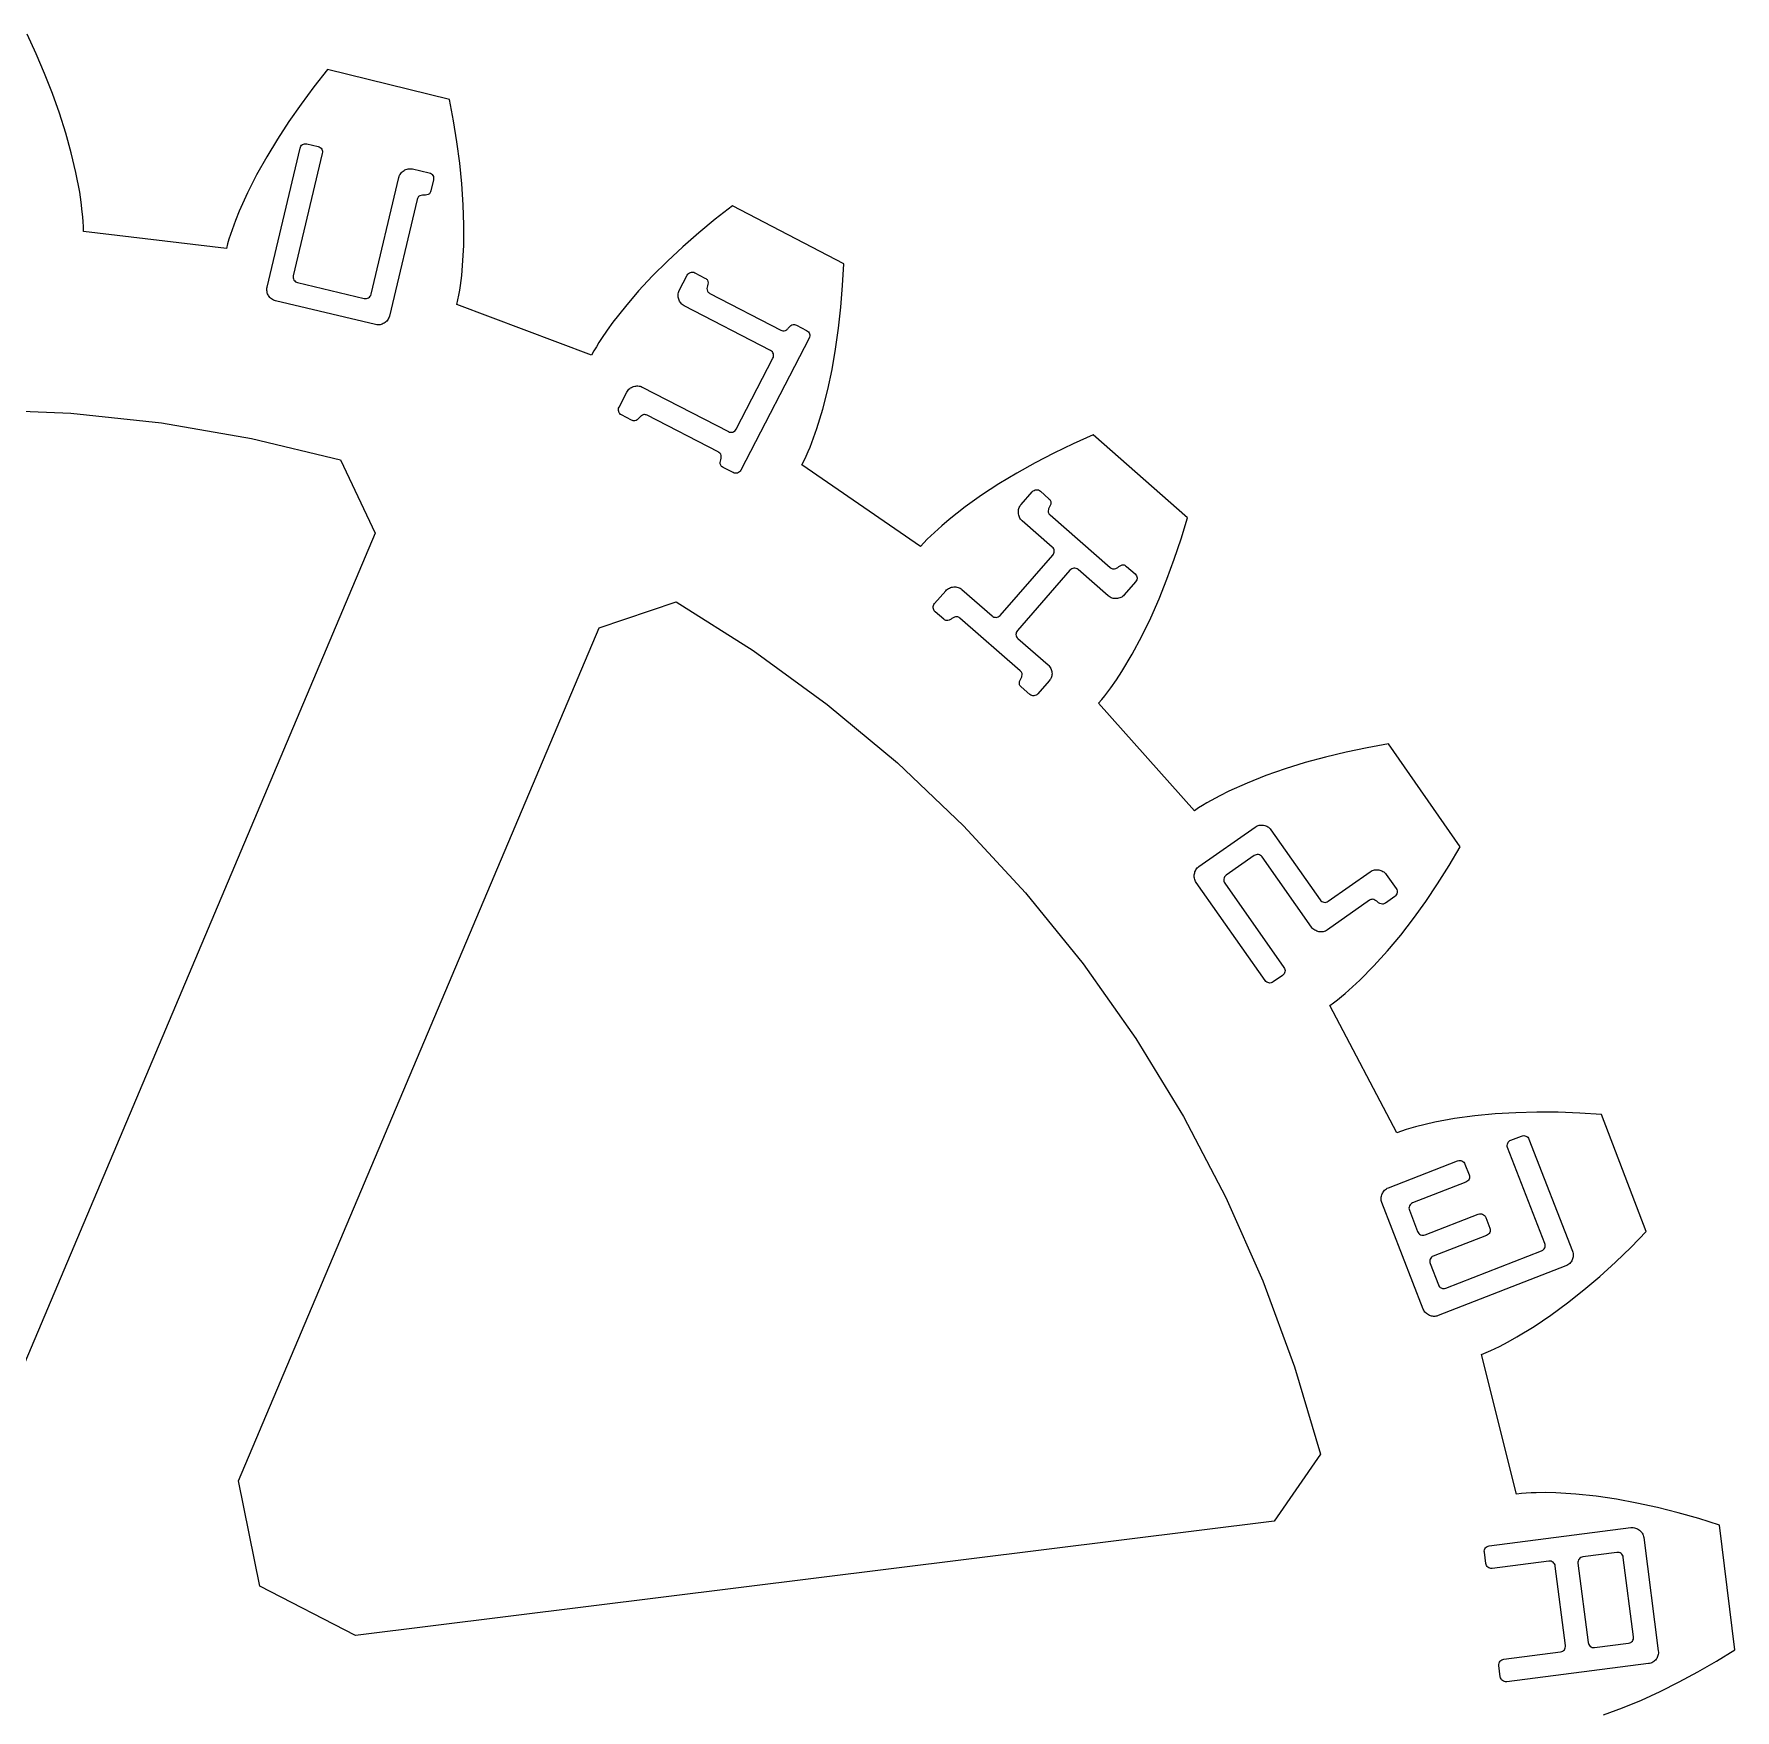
# Model space of a CAD drawing. Extents: x 6 to 255, y 30 to 363.
# Drawn here: x 48.7 to 88.7, y 73.45 to 112.86 of the extents above; entities that cross this region are included whole.
import ezdxf

# ---------------------------------------------------------------- set-up
doc = ezdxf.new("R2010")
doc.units = 0
doc.layers.add('Cut', color=7, linetype='CONTINUOUS')
doc.layers.add('Engrave', color=7, linetype='CONTINUOUS')

msp = doc.modelspace()

# ---------------------------------------------------------------- linework, layer by layer
at = {"layer": 'Cut', "color": 7}
for p, q in [((48.753254, 112.393195), (48.539571, 112.857979)), ((48.952061, 111.92751), (48.753254, 112.393195)), ((55.602447, 112.019926), (55.285528, 111.618256)), ((58.470044, 111.321624), (55.602447, 112.019926)), ((49.134188, 111.462275), (48.952061, 111.92751)), ((55.285528, 111.618256), (54.983937, 111.212077)), ((49.300535, 110.996138), (49.134188, 111.462275)), ((54.983937, 111.212077), (54.697674, 110.802291)), ((58.566517, 110.818972), (58.470044, 111.321624)), ((49.449305, 110.530452), (49.300535, 110.996138)), ((54.697674, 110.802291), (54.427187, 110.387998)), ((58.647662, 110.319926), (58.566517, 110.818972)), ((49.579588, 110.064767), (49.449305, 110.530452)), ((54.427187, 110.387998), (54.173834, 109.970097)), ((49.689585, 109.600434), (49.579588, 110.064767)), ((58.713479, 109.824036), (58.647662, 110.319926)), ((49.777493, 109.136551), (49.689585, 109.600434)), ((54.173834, 109.970097), (53.93806, 109.54814)), ((58.76307, 109.332203), (58.713479, 109.824036)), ((53.93806, 109.54814), (53.722574, 109.121675)), ((58.795979, 108.843977), (58.76307, 109.332203)), ((49.812205, 108.905286), (49.777493, 109.136551)), ((49.839254, 108.674472), (49.812205, 108.905286)), ((53.722574, 109.121675), (53.528275, 108.691603)), ((58.811305, 108.361161), (58.795979, 108.843977)), ((65.127163, 108.817831), (64.723238, 108.503617)), ((67.744109, 107.453683), (65.127163, 108.817831)), ((49.849617, 108.559065), (49.839254, 108.674472)), ((49.858181, 108.444108), (49.849617, 108.559065)), ((49.863143, 108.329152), (49.858181, 108.444108)), ((53.440367, 108.474764), (53.360124, 108.256572)), ((53.528275, 108.691603), (53.440367, 108.474764)), ((64.723238, 108.503617), (64.333289, 108.181739)), ((49.865451, 108.214646), (49.863143, 108.329152)), ((53.227134, 107.815681), (49.865451, 108.214646)), ((53.287995, 108.037028), (53.255986, 107.92658)), ((53.322707, 108.147026), (53.287995, 108.037028)), ((53.360124, 108.256572), (53.322707, 108.147026)), ((58.806805, 107.883754), (58.811305, 108.361161)), ((64.333289, 108.181739), (63.957313, 107.851747)), ((53.255986, 107.92658), (53.227134, 107.815681)), ((58.781561, 107.412208), (58.806805, 107.883754)), ((63.957313, 107.851747), (63.595314, 107.514542)), ((58.759472, 107.17959), (58.781561, 107.412208)), ((63.595314, 107.514542), (63.249092, 107.169673)), ((67.717513, 106.942466), (67.744109, 107.453683)), ((58.693667, 106.720667), (58.713494, 106.834271)), ((58.713494, 106.834271), (58.73062, 106.948776)), ((58.73062, 106.948776), (58.759472, 107.17959)), ((62.919552, 106.815788), (62.608043, 106.453788)), ((63.249092, 107.169673), (62.919552, 106.815788)), ((67.67694, 106.438461), (67.717513, 106.942466)), ((58.645883, 106.496164), (58.671578, 106.607964)), ((61.814619, 105.304225), (58.645883, 106.496164)), ((58.671578, 106.607964), (58.693667, 106.720667)), ((62.608043, 106.453788), (62.31682, 106.082772)), ((67.622392, 105.941219), (67.67694, 106.438461)), ((62.31682, 106.082772), (62.179324, 105.892982)), ((61.98683, 105.603111), (61.926871, 105.504384)), ((62.049041, 105.700486), (61.98683, 105.603111)), ((62.179324, 105.892982), (62.049041, 105.700486)), ((67.552968, 105.45164), (67.622392, 105.941219)), ((61.869167, 105.405206), (61.814619, 105.304225)), ((61.926871, 105.504384), (61.869167, 105.405206)), ((67.467765, 104.970176), (67.552968, 105.45164)), ((67.366784, 104.497728), (67.467765, 104.970176)), ((67.248672, 104.034747), (67.366784, 104.497728)), ((47.418932, 104.026702), (49.566137, 103.940597)), ((67.111176, 103.583037), (67.248672, 104.034747)), ((49.566137, 103.940597), (51.702519, 103.714291)), ((51.702519, 103.714291), (53.819519, 103.349137)), ((53.819519, 103.349137), (55.908118, 102.845583)), ((66.950686, 103.145301), (67.034086, 103.36214)), ((67.034086, 103.36214), (67.111176, 103.583037)), ((73.141198, 103.221038), (72.68543, 103.001494)), ((73.608234, 103.429763), (73.141198, 103.221038)), ((75.823061, 101.478211), (73.608234, 103.429763)), ((55.908118, 102.845583), (56.728139, 101.118083)), ((66.759994, 102.726049), (66.811387, 102.828382)), ((66.811387, 102.828382), (66.860526, 102.932519)), ((66.860526, 102.932519), (66.906508, 103.038459)), ((66.906508, 103.038459), (66.950686, 103.145301)), ((72.68543, 103.001494), (72.241382, 102.771581)), ((69.551404, 100.810561), (66.759994, 102.726049)), ((71.809508, 102.530398), (71.390705, 102.278396)), ((72.241382, 102.771581), (71.809508, 102.530398)), ((70.98588, 102.014222), (70.596831, 101.736974)), ((71.390705, 102.278396), (70.98588, 102.014222)), ((70.596831, 101.736974), (70.224913, 101.446203)), ((70.046845, 101.295181), (69.874184, 101.139201)), ((70.224913, 101.446203), (70.046845, 101.295181)), ((75.674744, 100.988632), (75.823061, 101.478211)), ((56.728139, 101.118083), (48.250227, 81.066997)), ((69.628494, 100.895314), (69.551404, 100.810561)), ((69.708286, 100.978263), (69.628494, 100.895314)), ((69.790334, 101.059408), (69.708286, 100.978263)), ((69.874184, 101.139201), (69.790334, 101.059408)), ((75.514707, 100.508971), (75.674744, 100.988632)), ((75.342499, 100.039228), (75.514707, 100.508971)), ((75.158118, 99.580304), (75.342499, 100.039228)), ((61.989531, 98.893341), (63.800432, 99.508696)), ((63.800432, 99.508696), (65.616742, 98.360936)), ((74.960663, 99.133102), (75.158118, 99.580304)), ((53.512071, 78.842255), (61.989531, 98.893341)), ((74.749233, 98.698522), (74.960663, 99.133102)), ((74.523829, 98.277466), (74.749233, 98.698522)), ((65.616742, 98.360936), (67.353709, 97.096868)), ((74.281744, 97.872189), (74.523829, 98.277466)), ((74.021628, 97.485395), (74.154616, 97.676087)), ((74.154616, 97.676087), (74.281744, 97.872189)), ((73.736265, 97.123846), (73.81065, 97.210852)), ((73.81065, 97.210852), (73.882779, 97.300563)), ((73.882779, 97.300563), (73.953104, 97.392077)), ((73.953104, 97.392077), (74.021628, 97.485395)), ((67.353709, 97.096868), (69.004571, 95.7219)), ((75.988057, 94.59616), (73.736265, 97.123846)), ((80.050747, 96.077068), (79.555309, 95.973382)), ((80.553851, 96.168132), (80.050747, 96.077068)), ((82.237172, 93.74323), (80.553851, 96.168132)), ((69.004571, 95.7219), (70.561668, 94.241895)), ((78.59193, 95.725437), (78.125344, 95.580727)), ((79.068887, 95.856172), (78.59193, 95.725437)), ((79.555309, 95.973382), (79.068887, 95.856172)), ((77.225078, 95.245325), (76.794104, 95.051928)), ((77.669123, 95.421141), (77.225078, 95.245325)), ((78.125344, 95.580727), (77.669123, 95.421141)), ((76.379811, 94.837793), (76.27928, 94.780541)), ((76.584929, 94.947791), (76.379811, 94.837793)), ((76.794104, 95.051928), (76.584929, 94.947791)), ((76.083178, 94.659724), (75.988057, 94.59616)), ((76.180554, 94.721485), (76.083178, 94.659724)), ((76.27928, 94.780541), (76.180554, 94.721485)), ((70.561668, 94.241895), (72.018683, 92.662711)), ((81.976154, 93.303691), (82.237172, 93.74323)), ((81.70612, 92.875873), (81.976154, 93.303691)), ((81.426168, 92.461129), (81.70612, 92.875873)), ((72.018683, 92.662711), (73.369756, 90.992464)), ((81.137197, 92.059909), (81.426168, 92.461129)), ((80.838311, 91.673115), (81.137197, 92.059909)), ((80.529507, 91.301197), (80.838311, 91.673115)), ((80.209433, 90.94641), (80.529507, 91.301197)), ((73.369756, 90.992464), (74.60813, 89.237014)), ((79.87809, 90.611008), (80.209433, 90.94641)), ((79.532769, 90.297245), (79.707232, 90.450971)), ((79.707232, 90.450971), (79.87809, 90.611008)), ((79.168966, 90.015039), (79.262284, 90.081758)), ((80.750404, 87.021217), (79.168966, 90.015039)), ((79.262284, 90.081758), (79.353798, 90.151183)), ((79.353798, 90.151183), (79.443508, 90.223313)), ((79.443508, 90.223313), (79.532769, 90.297245)), ((74.60813, 89.237014), (75.729292, 87.404474)), ((75.729292, 87.404474), (76.728284, 85.502062)), ((81.413995, 87.220474), (81.189041, 87.162771)), ((81.642557, 87.271415), (81.413995, 87.220474)), ((82.106438, 87.356168), (81.642557, 87.271415)), ((82.580239, 87.420634), (82.106438, 87.356168)), ((83.061252, 87.466615), (82.580239, 87.420634)), ((83.549027, 87.495467), (83.061252, 87.466615)), ((84.043565, 87.508092), (83.549027, 87.495467)), ((84.543963, 87.50493), (84.043565, 87.508092)), ((85.049319, 87.487342), (84.543963, 87.50493)), ((85.559636, 87.455335), (85.049319, 87.487342)), ((86.614079, 84.698186), (85.559636, 87.455335)), ((80.858148, 87.060887), (80.750404, 87.021217)), ((80.967245, 87.097404), (80.858148, 87.060887)), ((81.077692, 87.131214), (80.967245, 87.097404)), ((81.189041, 87.162771), (81.077692, 87.131214)), ((76.728284, 85.502062), (77.600601, 83.538788)), ((86.255234, 84.333483), (86.614079, 84.698186)), ((85.890531, 83.983204), (86.255234, 84.333483)), ((85.143088, 83.326826), (85.519966, 83.647351)), ((85.519966, 83.647351), (85.890531, 83.983204)), ((77.600601, 83.538788), (78.342632, 81.522769)), ((84.760352, 83.022529), (85.143088, 83.326826)), ((84.371303, 82.735814), (84.760352, 83.022529)), ((83.573371, 82.221442), (83.975944, 82.468033)), ((83.975944, 82.468033), (84.371303, 82.735814)), ((83.059, 81.949153), (83.163136, 81.999644)), ((83.163136, 81.999644), (83.369606, 82.106935)), ((83.369606, 82.106935), (83.573371, 82.221442)), ((82.74253, 81.812557), (82.848922, 81.854932)), ((83.561651, 78.527512), (82.74253, 81.812557)), ((82.848922, 81.854932), (82.954411, 81.900915)), ((82.954411, 81.900915), (83.059, 81.949153)), ((78.342632, 81.522769), (78.951225, 79.462122)), ((78.951225, 79.462122), (77.864775, 77.887895)), ((54.015175, 76.36461), (53.512071, 78.842255)), ((83.675706, 78.540138), (83.561651, 78.527512)), ((83.790663, 78.549163), (83.675706, 78.540138)), ((83.90562, 78.555464), (83.790663, 78.549163)), ((84.021027, 78.559526), (83.90562, 78.555464)), ((84.253644, 78.561834), (84.021027, 78.559526)), ((84.487613, 78.556872), (84.253644, 78.561834)), ((84.95871, 78.52802), (84.487613, 78.556872)), ((85.433412, 78.477079), (84.95871, 78.52802)), ((85.911719, 78.406303), (85.433412, 78.477079)), ((86.392281, 78.317492), (85.911719, 78.406303)), ((86.875548, 78.211553), (86.392281, 78.317492)), ((87.36062, 78.089383), (86.875548, 78.211553)), ((87.847043, 77.950985), (87.36062, 78.089383)), ((77.864775, 77.887895), (56.261104, 75.204677)), ((88.335268, 77.797711), (87.847043, 77.950985)), ((88.699071, 74.868353), (88.335268, 77.797711)), ((56.261104, 75.204677), (54.015175, 76.36461)), ((88.263139, 74.600573), (88.699071, 74.868353)), ((87.825405, 74.347218), (88.263139, 74.600573)), ((86.94272, 73.888744), (87.384963, 74.110093)), ((87.384963, 74.110093), (87.825405, 74.347218)), ((86.051921, 73.499698), (86.498223, 73.685429)), ((86.498223, 73.685429), (86.94272, 73.888744)), ((85.603818, 73.3347), (86.051921, 73.499698))]:
    msp.add_line(p, q, dxfattribs=at)
at = {"layer": 'Engrave', "color": 5}
for p, q in [((54.183195, 106.906627), (54.959046, 110.174766)), ((55.481955, 110.050636), (54.799208, 107.174676)), ((55.120801, 110.274463), (55.382249, 110.212397)), ((57.604628, 109.684747), (57.996804, 109.591645)), ((57.996804, 109.591645), (57.996632, 109.591679)), ((56.629368, 106.740204), (57.281079, 109.485436)), ((58.096337, 109.429921), (58.034271, 109.168468)), ((57.71075, 108.969094), (57.059036, 106.223859)), ((64.241515, 107.243936), (64.480315, 107.12072)), ((54.898898, 107.012915), (56.467605, 106.640506)), ((63.875679, 106.827945), (64.060503, 107.186149)), ((56.73553, 106.024469), (54.382471, 106.583081)), ((66.021084, 105.418576), (63.991265, 106.465926)), ((64.595904, 106.758698), (66.26752, 105.896178)), ((66.629536, 106.011774), (66.868339, 105.888558)), ((66.926126, 105.707493), (65.324299, 102.60306)), ((66.868339, 105.888558), (66.868323, 105.888502)), ((65.216362, 103.565953), (66.078885, 105.237566)), ((62.458689, 104.081716), (62.643514, 104.439919)), ((63.005533, 104.555508), (65.035353, 103.508157)), ((62.755272, 103.77749), (62.516469, 103.900706)), ((64.788912, 103.03056), (63.117296, 103.893081)), ((65.143287, 102.545328), (64.904487, 102.668544)), ((71.911225, 101.792588), (72.176383, 102.096171)), ((72.365962, 102.108977), (72.56835, 101.932209)), ((72.645185, 100.794712), (71.936832, 101.413414)), ((72.593943, 101.553035), (74.010649, 100.315631)), ((71.420574, 99.188427), (72.657985, 100.605138)), ((73.062777, 100.251311), (71.825368, 98.8346)), ((73.960709, 99.645415), (73.252356, 100.264117)), ((74.389824, 100.341031), (74.592206, 100.164263)), ((74.592206, 100.164263), (74.59223, 100.164157)), ((69.878323, 99.464996), (70.143483, 99.768579)), ((70.522639, 99.794323), (71.230995, 99.175621)), ((74.605028, 99.974557), (74.33987, 99.670974)), ((70.093522, 99.098654), (69.891134, 99.275422)), ((71.889392, 97.886703), (70.472683, 99.124133)), ((71.838179, 98.645026), (72.546532, 98.026324)), ((72.572155, 97.647176), (72.306994, 97.343593)), ((72.117413, 97.330787), (71.915025, 97.507555)), ((76.095463, 93.284885), (77.414625, 94.211879)), ((77.788984, 94.14777), (78.947745, 92.498834)), ((77.393847, 93.540287), (76.73427, 93.07679)), ((78.739791, 91.858569), (77.581029, 93.507505)), ((77.652377, 90.601983), (76.030108, 92.910526)), ((76.701578, 92.889597), (78.092093, 90.910858)), ((79.134925, 92.46629), (80.124294, 93.161536)), ((80.498653, 93.097454), (80.730407, 92.767677)), ((80.103522, 92.488462), (79.114152, 91.79319)), ((80.697747, 92.577548), (80.477889, 92.423057)), ((80.730407, 92.767677), (80.730426, 92.76474)), ((78.059414, 90.723692), (77.839556, 90.569175)), ((83.429146, 86.849345), (83.679559, 86.946844)), ((83.853472, 86.871305), (84.875774, 84.241479)), ((84.228865, 84.421317), (83.35261, 86.675434)), ((80.548641, 85.728543), (82.176625, 86.3614)), ((82.350535, 86.285835), (82.448013, 86.035434)), ((82.371467, 85.861523), (81.11917, 85.374716)), ((81.369167, 82.87615), (80.395556, 85.380749)), ((81.042631, 85.200806), (81.237343, 84.69987)), ((81.411257, 84.622876), (82.663553, 85.109683)), ((82.837461, 85.034145), (82.934942, 84.783716)), ((82.858393, 84.609806), (81.606098, 84.122999)), ((81.898185, 83.371159), (84.152319, 84.247406)), ((84.875774, 84.241479), (84.87561, 84.239257)), ((81.529562, 83.949088), (81.724275, 83.448179)), ((84.722488, 83.891436), (81.71698, 82.723088)), ((82.921935, 77.312148), (86.253629, 77.739317)), ((86.554341, 77.506987), (86.896082, 74.841627)), ((82.839927, 76.89527), (82.805756, 77.161785)), ((84.322965, 76.94996), (82.990285, 76.779092)), ((84.712545, 74.968098), (84.473325, 76.83386)), ((85.006381, 76.902149), (85.245598, 75.036387)), ((85.922167, 77.155012), (85.122559, 77.052512)), ((86.072503, 77.03886), (86.07253, 77.038886)), ((86.311724, 75.173097), (86.072503, 77.03886)), ((83.263673, 74.646867), (84.596353, 74.817735)), ((85.39595, 74.920208), (86.195558, 75.022735)), ((86.896082, 74.841627), (86.896069, 74.84168)), ((83.181666, 74.22999), (83.147495, 74.496531)), ((86.66372, 74.540981), (83.332023, 74.113811))]:
    msp.add_line(p, q, dxfattribs=at)
for points in [[(54.959046, 110.174766), (54.96746, 110.21017), (54.986988, 110.2379), (55.01763, 110.257953)], [(55.01763, 110.257953), (55.048283, 110.278007), (55.082673, 110.28351), (55.120801, 110.274463)], [(55.382249, 110.212397), (55.420379, 110.203348), (55.44879, 110.183657), (55.467482, 110.153324)], [(55.467482, 110.153324), (55.486169, 110.122992), (55.490993, 110.088763), (55.481955, 110.050636)], [(57.32731, 109.580191), (57.348362, 109.608278), (57.374052, 109.631667), (57.404381, 109.650359)], [(57.404381, 109.650359), (57.433028, 109.668014), (57.464798, 109.680587), (57.499691, 109.68808)], [(57.499691, 109.68808), (57.534244, 109.694254), (57.569223, 109.693143), (57.604628, 109.684747)], [(57.996632, 109.591679), (58.034762, 109.582631), (58.063173, 109.56294), (58.081865, 109.532606)], [(57.281079, 109.485436), (57.289493, 109.520841), (57.304903, 109.552426), (57.32731, 109.580191)], [(58.081865, 109.532606), (58.100551, 109.502276), (58.105376, 109.468048), (58.096337, 109.429921)], [(57.747662, 109.033692), (57.730164, 109.020586), (57.71786, 108.999053), (57.71075, 108.969094)], [(57.803854, 109.061354), (57.782527, 109.056344), (57.763796, 109.047124), (57.747662, 109.033692)], [(57.87251, 109.068789), (57.848072, 109.068828), (57.825186, 109.066349), (57.803854, 109.061354)], [(57.941159, 109.076223), (57.919834, 109.071214), (57.896951, 109.068736), (57.87251, 109.068789)], [(57.999402, 109.103386), (57.981904, 109.09028), (57.96249, 109.081226), (57.941159, 109.076223)], [(58.034271, 109.168468), (58.027145, 109.13851), (58.015522, 109.116816), (57.999402, 109.103386)], [(64.060503, 107.186149), (64.07719, 107.218484), (64.102823, 107.240692), (64.137402, 107.252773)], [(64.137402, 107.252773), (64.171967, 107.264891), (64.206672, 107.261946), (64.241515, 107.243936)], [(54.181872, 106.801206), (54.174322, 106.836082), (54.174763, 106.871222), (54.183195, 106.906627)], [(54.219594, 106.705898), (54.200574, 106.734865), (54.188, 106.766634), (54.181872, 106.801206)], [(54.799208, 107.174676), (54.790795, 107.13927), (54.796457, 107.105559), (54.816195, 107.073545)], [(54.816195, 107.073545), (54.835933, 107.041532), (54.8635, 107.021322), (54.898898, 107.012915)], [(63.84903, 106.72594), (63.850088, 106.761604), (63.858971, 106.795606), (63.875679, 106.827945)], [(64.480315, 107.12072), (64.510165, 107.105321), (64.529666, 107.088173), (64.538817, 107.069274)], [(64.526937, 106.872255), (64.52535, 106.850991), (64.52916, 106.83091), (64.538367, 106.812012)], [(64.538129, 106.939713), (64.53095, 106.916645), (64.52722, 106.894159), (64.526937, 106.872255)], [(64.551173, 107.006211), (64.549586, 106.984947), (64.545238, 106.962781), (64.538129, 106.939713)], [(64.538367, 106.812012), (64.546922, 106.791889), (64.566101, 106.774118), (64.595904, 106.758698)], [(64.538817, 107.069274), (64.547372, 107.049152), (64.551491, 107.028131), (64.551173, 107.006211)], [(54.287719, 106.629309), (54.259632, 106.650361), (54.236924, 106.675891), (54.219594, 106.705898)], [(54.382471, 106.583081), (54.347066, 106.591477), (54.315482, 106.606887), (54.287719, 106.629309)], [(56.467605, 106.640506), (56.503009, 106.63211), (56.536559, 106.637093), (56.568252, 106.655455)], [(56.568252, 106.655455), (56.599944, 106.673826), (56.620316, 106.702076), (56.629368, 106.740204)], [(63.862762, 106.624359), (63.851332, 106.657075), (63.846755, 106.690936), (63.84903, 106.72594)], [(63.910437, 106.533617), (63.888242, 106.560811), (63.87235, 106.591058), (63.862762, 106.624359)], [(63.991265, 106.465926), (63.958927, 106.482613), (63.931985, 106.505176), (63.910437, 106.533617)], [(56.84095, 106.023146), (56.806075, 106.015597), (56.770935, 106.016038), (56.73553, 106.024469)], [(56.938261, 106.060495), (56.90793, 106.041806), (56.875493, 106.029357), (56.84095, 106.023146)], [(57.01485, 106.12862), (56.992435, 106.100856), (56.966905, 106.078148), (56.938261, 106.060495)], [(57.059036, 106.223859), (57.050622, 106.188454), (57.035894, 106.156708), (57.01485, 106.12862)], [(66.448527, 105.953973), (66.463167, 105.973198), (66.479333, 105.989268), (66.497025, 106.002183)], [(66.497025, 106.002183), (66.513482, 106.01573), (66.532378, 106.02488), (66.553712, 106.029634)], [(66.553712, 106.029634), (66.574415, 106.033126), (66.599689, 106.027173), (66.629536, 106.011774)], [(66.26752, 105.896178), (66.29737, 105.880779), (66.322966, 105.875443), (66.344307, 105.880171)], [(66.344307, 105.880171), (66.36501, 105.883663), (66.384207, 105.891874), (66.401897, 105.904803)], [(66.401897, 105.904803), (66.418354, 105.91835), (66.433897, 105.93474), (66.448527, 105.953973)], [(66.868323, 105.888502), (66.903147, 105.870532), (66.925978, 105.844578), (66.936815, 105.810641)], [(66.936815, 105.810641), (66.947646, 105.776698), (66.944083, 105.742316), (66.926126, 105.707493)], [(66.089575, 105.340714), (66.078744, 105.374657), (66.055914, 105.400611), (66.021084, 105.418576)], [(66.078885, 105.237566), (66.096854, 105.272393), (66.100417, 105.306775), (66.089575, 105.340714)], [(62.643514, 104.439919), (62.660201, 104.472258), (62.682764, 104.499201), (62.711205, 104.520747)], [(62.711205, 104.520747), (62.738401, 104.542943), (62.76897, 104.559457), (62.802912, 104.570287)], [(62.802912, 104.570287), (62.834966, 104.580518), (62.868825, 104.585095), (62.904491, 104.584019)], [(62.904491, 104.584019), (62.939513, 104.581708), (62.973194, 104.572205), (63.005533, 104.555508)], [(62.450805, 103.979473), (62.439357, 104.015296), (62.441985, 104.049377), (62.458689, 104.081716)], [(62.516469, 103.900706), (62.484132, 103.917393), (62.462244, 103.943648), (62.450805, 103.979473)], [(62.828328, 103.763414), (62.806983, 103.758687), (62.782631, 103.763379), (62.755272, 103.77749)], [(62.885917, 103.788047), (62.868227, 103.775117), (62.849031, 103.766906), (62.828328, 103.763414)], [(62.936284, 103.835285), (62.920391, 103.816705), (62.903602, 103.800958), (62.885917, 103.788047)], [(62.98665, 103.882524), (62.968961, 103.869595), (62.952173, 103.853849), (62.936284, 103.835285)], [(63.045199, 103.909009), (63.023854, 103.904282), (63.004338, 103.895453), (62.98665, 103.882524)], [(63.117296, 103.893081), (63.089932, 103.90721), (63.0659, 103.912519), (63.045199, 103.909009)], [(65.035353, 103.508157), (65.06769, 103.491471), (65.10145, 103.488225), (65.136633, 103.498421)], [(65.136633, 103.498421), (65.17182, 103.508616), (65.198397, 103.531127), (65.216362, 103.565953)], [(64.849277, 102.97816), (64.83887, 102.997686), (64.818748, 103.015153), (64.788912, 103.03056)], [(64.839249, 102.780172), (64.839602, 102.80208), (64.843332, 102.824569), (64.850441, 102.847641)], [(64.861633, 102.915083), (64.861985, 102.936991), (64.857867, 102.958016), (64.849277, 102.97816)], [(64.850441, 102.847641), (64.856367, 102.871347), (64.860098, 102.893828), (64.861633, 102.915083)], [(64.850679, 102.719926), (64.841542, 102.738818), (64.837732, 102.7589), (64.839249, 102.780172)], [(64.904487, 102.668544), (64.875879, 102.683361), (64.857943, 102.700488), (64.850679, 102.719926)], [(65.244567, 102.535538), (65.209382, 102.525308), (65.175623, 102.528571), (65.143287, 102.545328)], [(65.324299, 102.60306), (65.306328, 102.568241), (65.279751, 102.545734), (65.244567, 102.535538)], [(72.176383, 102.096171), (72.200326, 102.123564), (72.230528, 102.138998), (72.266989, 102.142473)], [(72.266989, 102.142473), (72.303458, 102.145825), (72.336449, 102.134659), (72.365962, 102.108977)], [(71.849966, 101.598014), (71.84665, 101.632498), (71.85031, 101.666461), (71.860947, 101.699905)], [(71.874546, 101.498477), (71.8595, 101.530192), (71.851307, 101.563371), (71.849966, 101.598014)], [(71.860947, 101.699905), (71.870525, 101.734283), (71.887284, 101.765177), (71.911225, 101.792588)], [(72.554152, 101.679796), (72.547591, 101.659512), (72.546488, 101.639103), (72.550845, 101.618572)], [(72.550845, 101.618572), (72.554285, 101.596982), (72.568651, 101.575136), (72.593943, 101.553035)], [(72.581153, 101.742635), (72.568665, 101.721945), (72.559664, 101.700998), (72.554152, 101.679796)], [(72.56835, 101.932209), (72.593655, 101.910107), (72.608482, 101.888791), (72.612832, 101.868259)], [(72.609736, 101.804071), (72.603174, 101.783786), (72.593647, 101.763308), (72.581153, 101.742635)], [(72.612832, 101.868259), (72.616271, 101.846669), (72.615239, 101.825273), (72.609736, 101.804071)], [(71.936832, 101.413414), (71.909417, 101.43735), (71.888656, 101.465704), (71.874546, 101.498477)], [(72.693053, 100.702743), (72.690654, 100.738285), (72.674698, 100.768942), (72.645185, 100.794712)], [(72.657985, 100.605138), (72.683765, 100.634648), (72.695454, 100.667183), (72.693053, 100.702743)], [(73.153383, 100.297613), (73.116915, 100.294085), (73.086713, 100.278651), (73.062777, 100.251311)], [(73.252356, 100.264117), (73.222841, 100.289905), (73.18985, 100.30107), (73.153383, 100.297613)], [(74.010649, 100.315631), (74.035954, 100.29353), (74.059532, 100.282223), (74.081383, 100.281712)], [(74.081383, 100.281712), (74.102315, 100.279948), (74.122917, 100.283299), (74.14319, 100.291766)], [(74.14319, 100.291766), (74.162407, 100.300938), (74.181422, 100.313135), (74.200234, 100.328358)], [(74.200234, 100.328358), (74.219047, 100.343527), (74.238589, 100.355257), (74.25886, 100.363547)], [(74.25886, 100.363547), (74.278078, 100.372719), (74.298615, 100.377041), (74.320471, 100.376512)], [(74.320471, 100.376512), (74.34141, 100.374748), (74.364528, 100.362921), (74.389824, 100.341031)], [(74.59223, 100.164157), (74.621745, 100.138369), (74.6377, 100.107704), (74.640096, 100.072162)], [(74.640096, 100.072162), (74.642494, 100.036619), (74.630805, 100.004084), (74.605028, 99.974557)], [(70.143483, 99.768579), (70.167425, 99.795972), (70.195779, 99.816733), (70.228547, 99.830862)], [(70.228547, 99.830862), (70.260262, 99.845855), (70.293892, 99.854586), (70.329438, 99.857055)], [(70.329438, 99.857055), (70.363012, 99.859348), (70.396983, 99.855732), (70.431353, 99.846207)], [(70.431353, 99.846207), (70.464803, 99.835624), (70.495232, 99.818329), (70.522639, 99.794323)], [(74.053377, 99.595144), (74.019006, 99.604669), (73.988116, 99.621426), (73.960709, 99.645415)], [(74.156874, 99.582709), (74.12133, 99.580239), (74.086831, 99.584385), (74.053377, 99.595144)], [(74.256389, 99.607315), (74.223607, 99.593204), (74.190435, 99.585002), (74.156874, 99.582709)], [(74.33987, 99.670974), (74.315934, 99.643563), (74.288107, 99.622343), (74.256389, 99.607315)], [(69.846219, 99.367603), (69.843696, 99.405121), (69.854398, 99.437585), (69.878323, 99.464996)], [(69.891134, 99.275422), (69.86372, 99.299358), (69.848748, 99.330085), (69.846219, 99.367603)], [(70.161091, 99.067512), (70.139235, 99.067512), (70.116712, 99.077893), (70.093522, 99.098654)], [(70.222898, 99.077566), (70.202601, 99.069276), (70.181999, 99.065925), (70.161091, 99.067512)], [(70.283107, 99.11138), (70.26324, 99.097093), (70.24317, 99.085821), (70.222898, 99.077566)], [(70.34331, 99.145194), (70.323015, 99.136904), (70.302947, 99.125632), (70.283107, 99.11138)], [(70.406495, 99.156836), (70.384639, 99.156836), (70.363577, 99.152955), (70.34331, 99.145194)], [(70.472683, 99.124133), (70.449488, 99.144383), (70.427425, 99.155283), (70.406495, 99.156836)], [(71.230995, 99.175621), (71.258407, 99.151685), (71.290411, 99.140458), (71.327004, 99.14194)], [(71.327004, 99.14194), (71.363603, 99.143703), (71.394793, 99.159199), (71.420574, 99.188427)], [(71.825368, 98.8346), (71.801434, 98.807189), (71.790732, 98.774724), (71.793264, 98.737206)], [(71.793264, 98.737206), (71.795786, 98.699688), (71.810758, 98.668962), (71.838179, 98.645026)], [(72.546532, 98.026324), (72.574993, 98.001471), (72.597269, 97.972719), (72.613361, 97.94007)], [(71.875065, 97.570315), (71.87069, 97.590864), (71.871793, 97.611272), (71.878372, 97.631539)], [(71.878372, 97.631539), (71.883875, 97.652741), (71.892876, 97.673687), (71.905373, 97.694378)], [(71.935467, 97.821378), (71.930051, 97.842844), (71.914693, 97.864619), (71.889392, 97.886703)], [(71.905373, 97.694378), (71.916803, 97.715968), (71.925802, 97.736905), (71.932371, 97.75719)], [(71.932371, 97.75719), (71.937874, 97.778392), (71.938906, 97.799788), (71.935467, 97.821378)], [(72.626775, 97.741606), (72.615222, 97.707104), (72.597015, 97.675628), (72.572155, 97.647176)], [(72.613361, 97.94007), (72.628407, 97.908355), (72.637059, 97.875714), (72.639316, 97.842147)], [(72.639316, 97.842147), (72.641574, 97.808581), (72.637394, 97.775067), (72.626775, 97.741606)], [(71.915025, 97.507555), (71.890784, 97.52874), (71.877464, 97.549659), (71.875065, 97.570315)], [(72.213422, 97.297106), (72.176821, 97.295342), (72.144818, 97.306569), (72.117413, 97.330787)], [(72.306994, 97.343593), (72.281215, 97.314066), (72.250024, 97.29857), (72.213422, 97.297106)], [(77.414625, 94.211879), (77.444394, 94.232816), (77.476873, 94.246239), (77.512063, 94.252148)], [(77.512063, 94.252148), (77.546448, 94.259204), (77.581189, 94.260086), (77.616285, 94.254794)], [(77.616285, 94.254794), (77.64943, 94.248973), (77.681556, 94.237332), (77.712662, 94.219869)], [(77.712662, 94.219869), (77.74262, 94.201578), (77.768061, 94.177545), (77.788984, 94.14777)], [(75.989669, 93.110471), (75.994643, 93.144761), (76.00628, 93.176882), (76.024578, 93.206833)], [(76.024578, 93.206833), (76.042058, 93.237948), (76.065686, 93.263965), (76.095463, 93.284885)], [(77.49287, 93.56357), (77.456629, 93.568862), (77.423622, 93.561101), (77.393847, 93.540287)], [(77.581029, 93.507505), (77.558501, 93.539573), (77.529114, 93.558261), (77.49287, 93.56357)], [(80.124294, 93.161536), (80.154065, 93.182473), (80.186546, 93.195897), (80.221738, 93.201806)], [(80.221738, 93.201806), (80.256121, 93.208861), (80.290861, 93.209743), (80.325957, 93.204451)], [(80.325957, 93.204451), (80.3591, 93.198631), (80.391225, 93.186998), (80.422331, 93.169553)], [(75.989854, 93.007972), (75.982799, 93.04235), (75.982737, 93.076517), (75.989669, 93.110471)], [(76.030108, 92.910526), (76.009181, 92.9403), (75.995763, 92.972782), (75.989854, 93.007972)], [(76.679909, 92.989821), (76.673435, 92.95278), (76.680658, 92.919372), (76.701578, 92.889597)], [(76.73427, 93.07679), (76.704499, 93.055853), (76.686379, 93.026863), (76.679909, 92.989821)], [(80.422331, 93.169553), (80.452293, 93.151261), (80.477733, 93.127228), (80.498653, 93.097454)], [(78.947745, 92.498834), (78.968672, 92.46906), (78.997084, 92.450539), (79.032981, 92.443272)], [(79.032981, 92.443272), (79.068881, 92.43604), (79.102862, 92.443713), (79.134925, 92.46629)], [(80.174009, 92.512275), (80.15222, 92.514039), (80.128724, 92.506101), (80.103522, 92.488462)], [(80.234406, 92.495606), (80.215125, 92.506013), (80.194993, 92.511569), (80.174009, 92.512275)], [(80.29072, 92.455628), (80.272455, 92.471855), (80.253683, 92.485182), (80.234406, 92.495606)], [(80.347031, 92.415649), (80.32775, 92.426056), (80.30898, 92.439382), (80.29072, 92.455628)], [(80.408637, 92.397393), (80.386847, 92.399157), (80.366312, 92.405242), (80.347031, 92.415649)], [(80.477889, 92.423057), (80.452697, 92.405348), (80.429613, 92.396793), (80.408637, 92.397393)], [(80.755032, 92.663987), (80.748911, 92.628903), (80.729816, 92.60009), (80.697747, 92.577548)], [(80.730426, 92.76474), (80.752954, 92.732673), (80.761156, 92.699088), (80.755032, 92.663987)], [(78.817832, 91.787661), (78.786728, 91.805123), (78.760714, 91.828759), (78.739791, 91.858569)], [(78.915416, 91.751042), (78.880318, 91.757216), (78.84779, 91.769422), (78.817832, 91.787661)], [(79.017918, 91.751227), (78.982728, 91.74523), (78.948561, 91.745168), (78.915416, 91.751042)], [(79.114152, 91.79319), (79.084379, 91.772271), (79.052301, 91.758283), (79.017918, 91.751227)], [(78.116699, 90.810131), (78.110579, 90.77503), (78.091484, 90.746216), (78.059414, 90.723692)], [(78.092093, 90.910858), (78.114622, 90.87879), (78.122824, 90.845215), (78.116699, 90.810131)], [(77.73761, 90.546421), (77.701709, 90.553653), (77.673298, 90.572174), (77.652377, 90.601983)], [(77.839556, 90.569175), (77.807491, 90.54665), (77.773508, 90.539065), (77.73761, 90.546421)], [(83.355547, 86.77796), (83.370699, 86.812374), (83.395232, 86.836169), (83.429146, 86.849345)], [(83.679559, 86.946844), (83.713471, 86.960073), (83.747386, 86.960073), (83.781302, 86.946844)], [(83.781302, 86.946844), (83.815216, 86.932909), (83.839273, 86.90773), (83.853472, 86.871305)], [(83.35261, 86.675434), (83.339417, 86.709354), (83.340395, 86.743529), (83.355547, 86.77796)], [(82.176625, 86.3614), (82.210537, 86.37463), (82.244452, 86.37463), (82.278368, 86.3614)], [(82.278368, 86.3614), (82.312282, 86.347466), (82.336338, 86.322277), (82.350535, 86.285835)], [(82.448013, 86.035434), (82.462195, 85.998904), (82.462118, 85.964331), (82.447783, 85.931717)], [(80.404155, 85.584557), (80.417207, 85.61666), (80.436198, 85.645059), (80.461127, 85.669753)], [(80.461127, 85.669753), (80.485552, 85.69577), (80.514723, 85.715367), (80.548641, 85.728543)], [(82.447783, 85.931717), (82.433425, 85.89912), (82.407986, 85.875722), (82.371467, 85.861523)], [(80.395556, 85.380749), (80.382362, 85.414651), (80.377105, 85.449399), (80.379786, 85.484995)], [(80.379786, 85.484995), (80.381198, 85.520061), (80.38932, 85.553248), (80.404155, 85.584557)], [(81.045568, 85.303305), (81.030416, 85.268874), (81.029437, 85.234708), (81.042631, 85.200806)], [(81.11917, 85.374716), (81.085257, 85.361487), (81.060723, 85.337683), (81.045568, 85.303305)], [(82.663553, 85.109683), (82.697464, 85.122912), (82.731378, 85.122912), (82.765296, 85.109683)], [(82.765296, 85.109683), (82.799209, 85.095925), (82.823264, 85.070745), (82.837461, 85.034145)], [(81.237343, 84.69987), (81.250537, 84.66595), (81.273688, 84.641168), (81.306797, 84.625522)], [(81.306797, 84.625522), (81.339912, 84.609823), (81.374732, 84.608941), (81.411257, 84.622876)], [(82.934712, 84.680026), (82.920354, 84.647412), (82.894914, 84.624005), (82.858393, 84.609806)], [(82.934942, 84.783716), (82.949123, 84.747186), (82.949047, 84.712623), (82.934712, 84.680026)], [(84.228635, 84.3176), (84.242993, 84.350214), (84.24307, 84.384786), (84.228865, 84.421317)], [(81.532499, 84.051588), (81.517348, 84.017174), (81.516369, 83.983008), (81.529562, 83.949088)], [(81.606098, 84.122999), (81.572186, 84.10977), (81.547653, 84.085966), (81.532499, 84.051588)], [(84.152319, 84.247406), (84.188847, 84.261517), (84.214286, 84.284915), (84.228635, 84.3176)], [(84.872409, 84.033041), (84.858862, 84.002243), (84.839618, 83.974497), (84.814677, 83.949803)], [(84.894819, 84.131862), (84.893408, 84.096779), (84.885938, 84.063838), (84.872409, 84.033041)], [(84.87561, 84.239257), (84.889298, 84.204032), (84.895701, 84.168234), (84.894819, 84.131862)], [(84.814677, 83.949803), (84.788441, 83.924579), (84.757711, 83.905123), (84.722488, 83.891436)], [(81.724275, 83.448179), (81.737469, 83.41426), (81.760618, 83.389468), (81.793722, 83.373805)], [(81.793722, 83.373805), (81.826838, 83.358106), (81.861659, 83.357224), (81.898185, 83.371159)], [(81.427955, 82.788626), (81.401941, 82.813056), (81.382345, 82.84223), (81.369167, 82.87615)], [(81.513931, 82.729703), (81.481322, 82.743991), (81.452663, 82.763631), (81.427955, 82.788626)], [(81.613496, 82.705361), (81.577912, 82.708007), (81.544723, 82.716121), (81.513931, 82.729703)], [(81.71698, 82.723088), (81.683068, 82.709859), (81.648573, 82.70395), (81.613496, 82.705361)], [(86.253629, 77.739317), (86.289722, 77.743904), (86.324712, 77.74064), (86.3586, 77.729528)], [(86.3586, 77.729528), (86.392308, 77.719826), (86.423258, 77.70404), (86.45145, 77.682167)], [(86.45145, 77.682167), (86.478081, 77.661601), (86.501076, 77.636333), (86.520435, 77.606364)], [(86.520435, 77.606364), (86.538411, 77.576202), (86.549713, 77.543076), (86.554341, 77.506987)], [(82.805756, 77.161785), (82.801117, 77.197892), (82.8103, 77.230824), (82.833305, 77.26058)], [(82.833305, 77.26058), (82.856299, 77.290337), (82.885842, 77.307526), (82.921935, 77.312148)], [(82.889426, 76.80637), (82.861055, 76.82953), (82.844556, 76.859163), (82.839927, 76.89527)], [(82.990285, 76.779092), (82.951414, 76.774153), (82.917794, 76.783246), (82.889426, 76.80637)], [(84.421474, 76.92456), (84.391894, 76.946167), (84.359057, 76.954634), (84.322965, 76.94996)], [(84.473325, 76.83386), (84.46835, 76.872736), (84.451067, 76.90297), (84.421474, 76.92456)], [(85.033929, 77.000918), (85.010935, 76.971161), (85.001752, 76.938238), (85.006381, 76.902149)], [(85.122559, 77.052512), (85.086466, 77.047926), (85.056923, 77.030728), (85.033929, 77.000918)], [(86.020677, 77.129612), (85.991096, 77.151219), (85.95826, 77.159686), (85.922167, 77.155012)], [(86.07253, 77.038886), (86.067556, 77.077762), (86.050271, 77.108004), (86.020677, 77.129612)], [(84.596353, 74.817735), (84.635224, 74.822674), (84.66555, 74.839264), (84.68733, 74.867503)], [(84.68733, 74.867503), (84.709114, 74.895708), (84.717519, 74.92924), (84.712545, 74.968098)], [(85.245598, 75.036387), (85.25022, 75.000298), (85.266718, 74.970665), (85.295094, 74.947487)], [(85.295094, 74.947487), (85.323463, 74.924327), (85.357081, 74.915234), (85.39595, 74.920208)], [(86.195558, 75.022735), (86.234429, 75.027673), (86.264755, 75.044263), (86.286535, 75.072503)], [(86.286535, 75.072503), (86.308319, 75.100707), (86.316715, 75.134239), (86.311724, 75.173097)], [(86.896069, 74.84168), (86.900885, 74.804198), (86.898486, 74.767914), (86.888873, 74.732831)], [(83.147495, 74.496531), (83.142856, 74.53262), (83.152039, 74.565543), (83.175043, 74.5953)], [(83.175043, 74.5953), (83.198037, 74.625057), (83.227581, 74.642246), (83.263673, 74.646867)], [(86.767246, 74.575403), (86.735706, 74.557271), (86.701197, 74.545797), (86.66372, 74.540981)], [(86.84333, 74.642317), (86.822759, 74.615682), (86.797398, 74.593378), (86.767246, 74.575403)], [(86.888873, 74.732831), (86.879083, 74.699123), (86.863902, 74.668951), (86.84333, 74.642317)], [(83.231164, 74.14109), (83.202795, 74.164267), (83.186296, 74.193901), (83.181666, 74.22999)], [(83.332023, 74.113811), (83.293152, 74.108873), (83.259533, 74.117965), (83.231164, 74.14109)]]:
    msp.add_open_spline(points, degree=3, dxfattribs=at)

doc.saveas('drawing.dxf')
